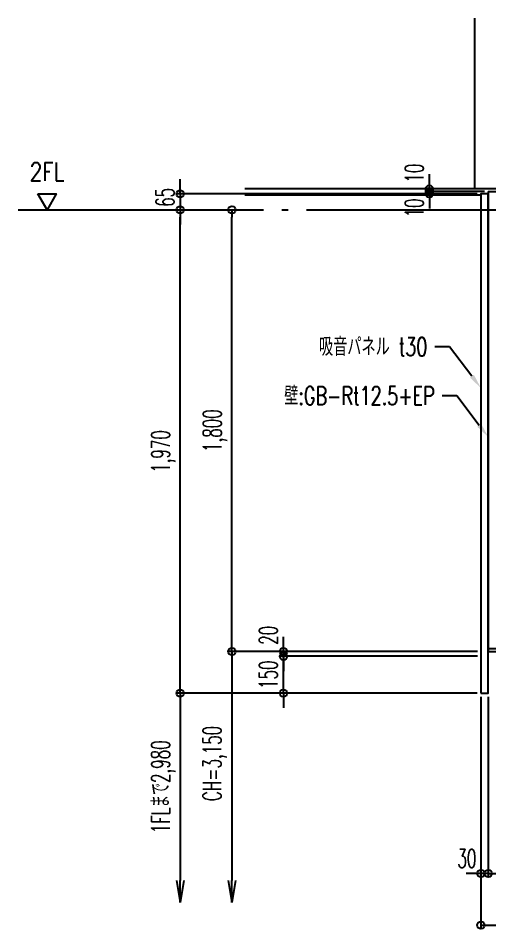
# Model space of a CAD drawing. Header units: millimetres. Extents: x -67913 to 128525, y -54442 to 63422.
# Drawn here: x -49356 to -47434, y -46621 to -42909 of the extents above; entities that cross this region are included whole.
import ezdxf
from ezdxf import colors
from ezdxf.entities.mleader import LeaderData, LeaderLine
from ezdxf.enums import TextEntityAlignment as Align
from ezdxf.math import Vec2, Vec3

# ---------------------------------------------------------------- set-up
doc = ezdxf.new("R2010")
doc.units = ezdxf.units.MM
doc.header["$LTSCALE"] = 500
doc.header["$PDMODE"] = 35
doc.linetypes.add('AXIS', pattern=[2.35, 2, -0.15, 0.05, -0.15])
doc.layers.get('0').update_dxf_attribs({"plot": 0})
for name, color, linetype in [('020KijnSn', 1, 'AXIS'), ('040KijunF', 7, 'Continuous'), ('180RcSp5', 8, 'Continuous'), ('190Moji5', 8, 'Continuous'), ('220Kabe9', 7, 'Continuous'), ('230Kaik', 7, 'Continuous'), ('350Kigu', 4, 'Continuous')]:
    doc.layers.add(name, color=color, linetype=linetype)
doc.styles.add('Annotative', font='simplex.shx', dxfattribs={"width": 0.7, "bigfont": 'extfont2.shx'})
doc.styles.add('Dim', font='simplex.shx', dxfattribs={"width": 0.6, "bigfont": 'extfont2.shx'})
doc.styles.get("Standard").update_dxf_attribs({"font": 'simplex.shx', "width": 0.7, "bigfont": 'extfont2.shx'})
doc.dimstyles.new('PRO1-30', dxfattribs={"dimscale": 30, "dimtxt": 2.5, "dimasz": 1, "dimexe": 0.5, "dimexo": 0.5, "dimgap": 0.8, "dimtad": 1, "dimdec": 3, "dimdsep": 46, "dimlunit": 6, "dimtxsty": 'Dim', "dimblk": 'ORIGIN', "dimcen": 0, "dimadec": 3, "dimazin": 2, "dimtfac": 1, "dimtdec": 3, "dimtix": 1, "dimtmove": 2, "dimatfit": 3, "dimldrblk": 'ORIGIN', "dimfxl": 1, "dimarcsym": 0})

# ---------------------------------------------------------------- blocks, each defined once
blk = doc.blocks.new('基準フロア記号')
at = {"color": 0, "linetype": 'ByBlock', "lineweight": -2}
blk.add_lwpolyline([(-1.25, 2.17), (1.25, 2.17), (0, 0), (-1.25, 2.17)], dxfattribs=at)
at = {"color": 0, "linetype": 'ByBlock', "lineweight": -2, "width": 0.8}
blk.add_attdef('基準フロア符号', text='', height=2.5, dxfattribs=at).set_placement((0, 3.17), align=Align.BOTTOM_CENTER)
blk = doc.blocks.new('_Origin')
at = {"color": 0, "linetype": 'ByBlock', "lineweight": -2}
blk.add_line((0, 0), (-1, 0), dxfattribs=at)
blk.add_circle((0, 0), 0.5, dxfattribs=at)
blk = doc.blocks.new('*D562')
at = {"layer": '180RcSp5', "color": 0, "lineweight": -2, "transparency": 16777216}
for p, q in [((-48695.8, -45630.2), (-48695.8, -43720.2)), ((-47485.1, -45660.2), (-48710.8, -45660.2))]:
    blk.add_line(p, q, dxfattribs=at)
at = {"layer": 'Defpoints', "color": 0, "transparency": 16777216}
for p in [(-48695.8, -43690.2), (-48695.8, -43690.2), (-47470.1, -45660.2)]:
    blk.add_point(p, dxfattribs=at)
at = {"layer": '180RcSp5', "color": 0, "lineweight": -2, "transparency": 16777216, "xscale": 30, "yscale": 30, "zscale": 30}
for p, rotation in [((-48695.8, -43690.2), 90), ((-48695.8, -45660.2), 270)]:
    blk.add_blockref('_Origin', p, dxfattribs=dict(at, rotation=rotation))
at = {"layer": '180RcSp5', "color": 0, "transparency": 16777216, "insert": (-48764.5, -44675.2), "char_height": 75, "attachment_point": 5, "rotation": 90, "style": 'Dim'}
blk.add_mtext('1,970', dxfattribs=at)
blk = doc.blocks.new('*D563')
at = {"layer": '180RcSp5', "color": 0, "lineweight": -2, "transparency": 16777216}
for p, q in [((-48695.8, -43595.2), (-48695.8, -43565.2)), ((-47485.1, -43625.2), (-48710.8, -43625.2)), ((-48695.8, -43625.2), (-48695.8, -43690.2)), ((-48695.8, -43720.2), (-48695.8, -43750.2))]:
    blk.add_line(p, q, dxfattribs=at)
at = {"layer": 'Defpoints', "color": 0, "transparency": 16777216}
for p in [(-47470.1, -43625.2), (-48695.8, -43690.2), (-48695.8, -43690.2)]:
    blk.add_point(p, dxfattribs=at)
at = {"layer": '180RcSp5', "color": 0, "lineweight": -2, "transparency": 16777216, "xscale": 30, "yscale": 30, "zscale": 30}
for p, rotation in [((-48695.8, -43625.2), 270), ((-48695.8, -43690.2), 90)]:
    blk.add_blockref('_Origin', p, dxfattribs=dict(at, rotation=rotation))
at = {"layer": '180RcSp5', "color": 0, "transparency": 16777216, "insert": (-48757.3, -43639.4), "char_height": 75, "attachment_point": 5, "rotation": 90, "style": 'Dim'}
blk.add_mtext('65', dxfattribs=at)
blk = doc.blocks.new('_Open')
at = {"color": 0, "linetype": 'ByBlock', "lineweight": -2}
for p, q in [((-1, 0.167), (0, 0)), ((-1, -0.167), (0, 0)), ((0, 0), (-1, 0))]:
    blk.add_line(p, q, dxfattribs=at)
blk = doc.blocks.new('*D564')
at = {"layer": '180RcSp5', "color": 0, "lineweight": -2, "transparency": 16777216}
for p, q in [((-47485.1, -45660.2), (-48710.8, -45660.2)), ((-48695.8, -45660.2), (-48695.8, -46424.2))]:
    blk.add_line(p, q, dxfattribs=at)
at = {"layer": 'Defpoints', "color": 0, "transparency": 16777216}
for p in [(-47470.1, -45660.2), (-48695.8, -46514.2), (-48695.8, -46514.2)]:
    blk.add_point(p, dxfattribs=at)
at = {"layer": '180RcSp5', "color": 0, "lineweight": -2, "transparency": 16777216, "xscale": 90, "yscale": 90, "zscale": 90, "rotation": 270}
blk.add_blockref('_Open', (-48695.8, -46514.2), dxfattribs=at)
at = {"layer": '180RcSp5', "color": 0, "transparency": 16777216, "insert": (-48764.5, -46042.2), "char_height": 75, "attachment_point": 5, "rotation": 90, "style": 'Dim'}
blk.add_mtext('1FLまで2,980', dxfattribs=at)
blk = doc.blocks.new('_None')
blk = doc.blocks.new('*D565')
at = {"layer": '180RcSp5', "color": 0, "lineweight": -2, "transparency": 16777216}
for p, q in [((-48275.1, -45480.2), (-48275.1, -45450.2)), ((-47484.4, -45510.2), (-48290.1, -45510.2)), ((-48275.1, -45660.2), (-48275.1, -45510.2)), ((-47485.1, -45660.2), (-48290.1, -45660.2)), ((-48275.1, -45690.2), (-48275.1, -45720.2))]:
    blk.add_line(p, q, dxfattribs=at)
at = {"layer": 'Defpoints', "color": 0, "transparency": 16777216}
for p in [(-48275.1, -45510.2), (-47469.4, -45510.2), (-47470.1, -45660.2)]:
    blk.add_point(p, dxfattribs=at)
at = {"layer": '180RcSp5', "color": 0, "lineweight": -2, "transparency": 16777216, "xscale": 30, "yscale": 30, "zscale": 30}
for p, rotation in [((-48275.1, -45510.2), 270), ((-48275.1, -45660.2), 90)]:
    blk.add_blockref('_Origin', p, dxfattribs=dict(at, rotation=rotation))
at = {"layer": '180RcSp5', "color": 0, "transparency": 16777216, "insert": (-48336.6, -45585.2), "char_height": 75, "attachment_point": 5, "rotation": 90, "style": 'Dim'}
blk.add_mtext('150', dxfattribs=at)
blk = doc.blocks.new('*D566')
at = {"layer": '180RcSp5', "color": 0, "lineweight": -2, "transparency": 16777216}
for p, q in [((-48275.1, -45460.2), (-48275.1, -45430.2)), ((-47484.4, -45490.2), (-48290.1, -45490.2)), ((-48275.1, -45490.2), (-48275.1, -45510.2)), ((-47484.4, -45510.2), (-48290.1, -45510.2)), ((-48275.1, -45540.2), (-48275.1, -45570.2))]:
    blk.add_line(p, q, dxfattribs=at)
at = {"layer": 'Defpoints', "color": 0, "transparency": 16777216}
for p in [(-47469.4, -45490.2), (-48275.1, -45510.2), (-47469.4, -45510.2)]:
    blk.add_point(p, dxfattribs=at)
at = {"layer": '180RcSp5', "color": 0, "lineweight": -2, "transparency": 16777216, "xscale": 30, "yscale": 30, "zscale": 30}
for p, rotation in [((-48275.1, -45490.2), 270), ((-48275.1, -45510.2), 90)]:
    blk.add_blockref('_Origin', p, dxfattribs=dict(at, rotation=rotation))
at = {"layer": '180RcSp5', "color": 0, "transparency": 16777216, "insert": (-48336.6, -45424.6), "char_height": 75, "attachment_point": 5, "rotation": 90, "style": 'Dim'}
blk.add_mtext('20', dxfattribs=at)
blk = doc.blocks.new('*D567')
at = {"layer": '180RcSp5', "color": 0, "lineweight": -2, "transparency": 16777216}
for p, q in [((-48485.1, -45460.2), (-48485.1, -43720.2)), ((-47484.4, -45490.2), (-48500.1, -45490.2))]:
    blk.add_line(p, q, dxfattribs=at)
at = {"layer": 'Defpoints', "color": 0, "transparency": 16777216}
for p in [(-48485.1, -43690.2), (-48485.1, -43690.2), (-47469.4, -45490.2)]:
    blk.add_point(p, dxfattribs=at)
at = {"layer": '180RcSp5', "color": 0, "lineweight": -2, "transparency": 16777216, "xscale": 30, "yscale": 30, "zscale": 30}
for p, rotation in [((-48485.1, -43690.2), 90), ((-48485.1, -45490.2), 270)]:
    blk.add_blockref('_Origin', p, dxfattribs=dict(at, rotation=rotation))
at = {"layer": '180RcSp5', "color": 0, "transparency": 16777216, "insert": (-48553.7, -44590.2), "char_height": 75, "attachment_point": 5, "rotation": 90, "style": 'Dim'}
blk.add_mtext('1,800', dxfattribs=at)
blk = doc.blocks.new('*D568')
at = {"layer": '180RcSp5', "color": 0, "lineweight": -2, "transparency": 16777216}
for p, q in [((-47484.4, -45490.2), (-48500.8, -45490.2)), ((-48485.8, -45490.2), (-48485.8, -46424.2))]:
    blk.add_line(p, q, dxfattribs=at)
at = {"layer": 'Defpoints', "color": 0, "transparency": 16777216}
for p in [(-47469.4, -45490.2), (-48485.8, -46514.2), (-48485.8, -46514.2)]:
    blk.add_point(p, dxfattribs=at)
at = {"layer": '180RcSp5', "color": 0, "lineweight": -2, "transparency": 16777216, "xscale": 90, "yscale": 90, "zscale": 90, "rotation": 270}
blk.add_blockref('_Open', (-48485.8, -46514.2), dxfattribs=at)
at = {"layer": '180RcSp5', "color": 0, "transparency": 16777216, "insert": (-48554.5, -45947.2), "char_height": 75, "attachment_point": 5, "rotation": 90, "style": 'Dim'}
blk.add_mtext('CH=3,150', dxfattribs=at)
blk = doc.blocks.new('*D569')
at = {"layer": '180RcSp5', "color": 0, "lineweight": -2, "transparency": 16777216}
for p, q in [((-47470.1, -45675.2), (-47470.1, -46620.8)), ((-47440.1, -46605.8), (-45972.6, -46605.8))]:
    blk.add_line(p, q, dxfattribs=at)
at = {"layer": 'Defpoints', "color": 0, "transparency": 16777216}
for p in [(-47470.1, -45660.2), (-45942.6, -46605.8), (-45942.6, -46605.8)]:
    blk.add_point(p, dxfattribs=at)
at = {"layer": '180RcSp5', "color": 0, "lineweight": -2, "transparency": 16777216, "xscale": 30, "yscale": 30, "zscale": 30, "rotation": 180}
blk.add_blockref('_Origin', (-47470.1, -46605.8), dxfattribs=at)
at = {"layer": '180RcSp5', "color": 0, "lineweight": -2, "transparency": 16777216, "xscale": 30, "yscale": 30, "zscale": 30}
blk.add_blockref('_Origin', (-45942.6, -46605.8), dxfattribs=at)
at = {"layer": '180RcSp5', "color": 0, "transparency": 16777216, "insert": (-46706.4, -46537.2), "char_height": 75, "attachment_point": 5, "style": 'Dim'}
blk.add_mtext('1,527.5', dxfattribs=at)
blk = doc.blocks.new('*D570')
at = {"layer": '180RcSp5', "color": 0, "lineweight": -2, "transparency": 16777216}
for p, q in [((-47440.1, -45675.2), (-47440.1, -46410.8)), ((-47410.1, -46395.8), (-45972.6, -46395.8))]:
    blk.add_line(p, q, dxfattribs=at)
at = {"layer": 'Defpoints', "color": 0, "transparency": 16777216}
for p in [(-47440.1, -45660.2), (-45942.6, -46395.8), (-45942.6, -46395.8)]:
    blk.add_point(p, dxfattribs=at)
at = {"layer": '180RcSp5', "color": 0, "lineweight": -2, "transparency": 16777216, "xscale": 30, "yscale": 30, "zscale": 30, "rotation": 180}
blk.add_blockref('_Origin', (-47440.1, -46395.8), dxfattribs=at)
at = {"layer": '180RcSp5', "color": 0, "lineweight": -2, "transparency": 16777216, "xscale": 30, "yscale": 30, "zscale": 30}
blk.add_blockref('_Origin', (-45942.6, -46395.8), dxfattribs=at)
at = {"layer": '180RcSp5', "color": 0, "transparency": 16777216, "insert": (-46691.4, -46327.2), "char_height": 75, "attachment_point": 5, "style": 'Dim'}
blk.add_mtext('1,497.5', dxfattribs=at)
blk = doc.blocks.new('*D571')
at = {"layer": '180RcSp5', "color": 0, "lineweight": -2, "transparency": 16777216}
for p, q in [((-47470.1, -45675.2), (-47470.1, -46410.8)), ((-47440.1, -45675.2), (-47440.1, -46410.8)), ((-47500.1, -46395.8), (-47530.1, -46395.8)), ((-47440.1, -46395.8), (-47470.1, -46395.8)), ((-47410.1, -46395.8), (-47380.1, -46395.8))]:
    blk.add_line(p, q, dxfattribs=at)
at = {"layer": 'Defpoints', "color": 0, "transparency": 16777216}
for p in [(-47470.1, -45660.2), (-47440.1, -45660.2), (-47470.1, -46395.8)]:
    blk.add_point(p, dxfattribs=at)
at = {"layer": '180RcSp5', "color": 0, "lineweight": -2, "transparency": 16777216, "xscale": 30, "yscale": 30, "zscale": 30}
blk.add_blockref('_Origin', (-47470.1, -46395.8), dxfattribs=at)
at = {"layer": '180RcSp5', "color": 0, "lineweight": -2, "transparency": 16777216, "xscale": 30, "yscale": 30, "zscale": 30, "rotation": 180}
blk.add_blockref('_Origin', (-47440.1, -46395.8), dxfattribs=at)
at = {"layer": '180RcSp5', "color": 0, "transparency": 16777216, "insert": (-47527.2, -46334.3), "char_height": 75, "attachment_point": 5, "style": 'Dim'}
blk.add_mtext('30', dxfattribs=at)
blk = doc.blocks.new('*D592')
at = {"layer": '180RcSp5', "color": 0, "lineweight": -2, "transparency": 16777216}
for p, q in [((-47680.1, -43585.2), (-47680.1, -43555.2)), ((-47455.1, -43615.2), (-47695.1, -43615.2)), ((-47485.1, -43625.2), (-47695.1, -43625.2)), ((-47680.1, -43625.2), (-47680.1, -43615.2)), ((-47680.1, -43655.2), (-47680.1, -43685.2))]:
    blk.add_line(p, q, dxfattribs=at)
at = {"layer": 'Defpoints', "color": 0, "transparency": 16777216}
for p in [(-47680.1, -43615.2), (-47470.1, -43625.2), (-47440.1, -43615.2)]:
    blk.add_point(p, dxfattribs=at)
at = {"layer": '180RcSp5', "color": 0, "lineweight": -2, "transparency": 16777216, "xscale": 30, "yscale": 30, "zscale": 30}
for p, rotation in [((-47680.1, -43615.2), 270), ((-47680.1, -43625.2), 90)]:
    blk.add_blockref('_Origin', p, dxfattribs=dict(at, rotation=rotation))
at = {"layer": '180RcSp5', "color": 0, "transparency": 16777216, "insert": (-47741.6, -43682.5), "char_height": 75, "attachment_point": 5, "rotation": 90, "style": 'Dim'}
blk.add_mtext('10', dxfattribs=at)
blk = doc.blocks.new('*D593')
at = {"layer": '180RcSp5', "color": 0, "lineweight": -2, "transparency": 16777216}
for p, q in [((-47680.1, -43575.2), (-47680.1, -43545.2)), ((-47455.1, -43605.2), (-47695.1, -43605.2)), ((-47680.1, -43615.2), (-47680.1, -43605.2)), ((-47455.1, -43615.2), (-47695.1, -43615.2)), ((-47680.1, -43645.2), (-47680.1, -43675.2))]:
    blk.add_line(p, q, dxfattribs=at)
at = {"layer": 'Defpoints', "color": 0, "transparency": 16777216}
for p in [(-47680.1, -43605.2), (-47440.1, -43605.2), (-47440.1, -43615.2)]:
    blk.add_point(p, dxfattribs=at)
at = {"layer": '180RcSp5', "color": 0, "lineweight": -2, "transparency": 16777216, "xscale": 30, "yscale": 30, "zscale": 30}
for p, rotation in [((-47680.1, -43605.2), 270), ((-47680.1, -43615.2), 90)]:
    blk.add_blockref('_Origin', p, dxfattribs=dict(at, rotation=rotation))
at = {"layer": '180RcSp5', "color": 0, "transparency": 16777216, "insert": (-47741.6, -43540.9), "char_height": 75, "attachment_point": 5, "rotation": 90, "style": 'Dim'}
blk.add_mtext('10', dxfattribs=at)

msp = doc.modelspace()

# ---------------------------------------------------------------- linework, layer by layer
at = {"layer": '020KijnSn'}
msp.add_line((-49356.1803, -43690.1659), (-44341.8246, -43690.1659), dxfattribs=at)
at = {"layer": '220Kabe9'}
for p, q in [((-47440.1433, -43615.1659), (-47440.1433, -45490.1659)), ((-47440.1433, -43615.1659), (-44627.4677, -43615.1659)), ((-47440.1433, -45490.1659), (-44627.4677, -45490.1659))]:
    msp.add_line(p, q, dxfattribs=at)
at = {"layer": '220Kabe9', "color": 6}
msp.add_line((-47440.1433, -45477.6659), (-44627.4677, -45477.6659), dxfattribs=at)
at = {"layer": '230Kaik', "color": 5}
for p, q in [((-47495.1433, -43605.1659), (-47495.1433, -42909.0402)), ((-44627.4677, -43605.1659), (-48431.8938, -43605.1659)), ((-47470.1433, -43630.1659), (-48431.8938, -43630.1659))]:
    msp.add_line(p, q, dxfattribs=at)
at = {"layer": '350Kigu', "color": 7}
msp.add_lwpolyline([(-47470.1433, -45660.1659), (-47440.1433, -45660.1659), (-47440.1433, -43625.1659), (-47470.1433, -43625.1659)], close=True, dxfattribs=at)

# ---------------------------------------------------------------- block references
at = {"layer": '040KijunF', "xscale": 30, "yscale": 30, "zscale": 30}
msp.add_blockref('基準フロア記号', (-49238.82, -43690.1659), dxfattribs=at).add_auto_attribs({'基準フロア符号': '2FL'})

# ---------------------------------------------------------------- dimensions: what is measured, and where the dimension line sits
at = {"layer": '180RcSp5'}
for base, p1, p2, angle, picture, middle in [((-47680.1433, -43605.1659), (-47440.1433, -43615.1659), (-47440.1433, -43605.1659), 90, '*D593', (-47741.6433, -43540.9027)), ((-48695.8194, -43690.1659), (-47470.1433, -43625.1659), (-48695.8194, -43690.1659), 270, '*D563', (-48757.3194, -43639.3771)), ((-47680.1433, -43615.1659), (-47470.1433, -43625.1659), (-47440.1433, -43615.1659), 90, '*D592', (-47741.6433, -43682.5323)), ((-48275.0757, -45510.1659), (-47469.3996, -45490.1659), (-47469.3996, -45510.1659), 270, '*D566', (-48336.5757, -45424.5972)), ((-47470.1433, -46395.842), (-47440.1433, -45660.1659), (-47470.1433, -45660.1659), 180, '*D571', (-47527.1847, -46334.342))]:
    dim = msp.add_linear_dim(base=base, p1=p1, p2=p2, angle=angle, dimstyle='PRO1-30', dxfattribs=at)
    dim.commit()
    dim.dimension.update_dxf_attribs({"geometry": picture, "text_midpoint": middle, "dimtype": 160})
for base, p1, p2, angle, picture, middle in [((-48695.8194, -43690.1659), (-47470.1433, -45660.1659), (-48695.8194, -43690.1659), 90, '*D562', (-48764.4623, -44675.1659)), ((-48485.0757, -43690.1659), (-47469.3996, -45490.1659), (-48485.0757, -43690.1659), 90, '*D567', (-48553.7185, -44590.1659)), ((-48275.0757, -45510.1659), (-47470.1433, -45660.1659), (-47469.3996, -45510.1659), 90, '*D565', (-48336.5757, -45585.1659)), ((-45942.6433, -46605.842), (-47470.1433, -45660.1659), (-45942.6433, -46605.842), 0, '*D569', (-46706.3933, -46537.1992)), ((-45942.6433, -46395.842), (-47440.1433, -45660.1659), (-45942.6433, -46395.842), 0, '*D570', (-46691.3933, -46327.1992))]:
    dim = msp.add_linear_dim(base=base, p1=p1, p2=p2, angle=angle, dimstyle='PRO1-30', dxfattribs=at)
    dim.commit()
    dim.dimension.update_dxf_attribs({"geometry": picture, "text_midpoint": middle})
dim = msp.add_linear_dim(base=(-48485.8194, -46514.2149), p1=(-47469.3996, -45490.1659), p2=(-48485.8194, -46514.2149), angle=270, text='CH=3,150', dimstyle='PRO1-30', override={"dimasz": 3, "dimblk1": 'None', "dimblk2": 'Open', "dimsah": 1}, dxfattribs=at)
dim.commit()
dim.dimension.update_dxf_attribs({"geometry": '*D568', "text_midpoint": (-48554.4623, -45947.1904), "dimtype": 160})
dim = msp.add_linear_dim(base=(-48695.8194, -46514.2149), p1=(-47470.1433, -45660.1659), p2=(-48695.8194, -46514.2149), angle=270, text='1FLまで2,980', dimstyle='PRO1-30', override={"dimasz": 3, "dimblk1": 'None', "dimblk2": 'Open', "dimsah": 1}, dxfattribs=at)
dim.commit()
dim.dimension.update_dxf_attribs({"geometry": '*D564', "text_midpoint": (-48764.4623, -46042.1904)})

# ---------------------------------------------------------------- leaders
at = {"layer": '190Moji5'}
ml = msp.add_multileader_mtext('Standard', dxfattribs=at)
ml.set_content('吸音パネル t30', color=256, style='Annotative')
ml.set_leader_properties()
ml.build(insert=Vec2(0, 0))
ml.multileader.update_dxf_attribs({"dogleg_length": 2, "arrow_head_size": 60})
ctx = ml.context
ctx.base_point, ctx.char_height, ctx.arrow_head_size, ctx.landing_gap_size, ctx.plane_origin = Vec3(-48200.9705, -44248.0377), 75, 60, 30, Vec3(-44512.7202, -43920.5598)
ctx.text_align_type = 2
notes = []
notes.append((ctx, [(0, (1, 1, 0), (-47598.4705, -44248.0377), (-1, 0), 60, [(0, [(-47470.1433, -44416.3309)], 0, [])])]))
ctx.mtext.insert, ctx.mtext.rotation, ctx.mtext.width, ctx.mtext.defined_height, ctx.mtext.alignment, ctx.mtext.flow_direction = Vec3(-47688.4705, -44210.5377), -1.570796327, 1248.051581, 33.5254, 3, 5
ml = msp.add_multileader_mtext('Standard', dxfattribs=at)
ml.set_content('壁:GB-Rt12.5+EP', color=256, style='Annotative')
ml.set_leader_properties()
ml.build(insert=Vec2(0, 0))
ml.multileader.update_dxf_attribs({"dogleg_length": 2, "arrow_head_size": 60})
ctx = ml.context
ctx.base_point, ctx.char_height, ctx.arrow_head_size, ctx.landing_gap_size, ctx.plane_origin = Vec3(-48358.9705, -44448.0377), 75, 60, 30, Vec3(-44482.7202, -44120.5598)
ctx.text_align_type = 2
notes.append((ctx, [(0, (1, 1, 0), (-47568.4705, -44448.0377), (-1, 0), 60, [(0, [(-47440.1433, -44616.3309)], 0, [])])]))
ctx.mtext.insert, ctx.mtext.rotation, ctx.mtext.width, ctx.mtext.defined_height, ctx.mtext.alignment, ctx.mtext.flow_direction = Vec3(-47658.4705, -44410.5377), -1.570796327, 1248.051581, 33.5254, 3, 5
for ctx, leaders in notes:
    for number, flags, end, landing, length, lines in leaders:
        leader = LeaderData()
        leader.index, (leader.has_last_leader_line, leader.has_dogleg_vector, leader.attachment_direction) = number, flags
        leader.last_leader_point, leader.dogleg_vector, leader.dogleg_length = Vec3(end), Vec3(landing), length
        for number, points, colour, breaks in lines:
            line = LeaderLine()
            line.index, line.vertices, line.color, line.breaks = number, Vec3.list(points), colors.encode_raw_color(colour), breaks
            leader.lines.append(line)
        ctx.leaders.append(leader)

doc.saveas('drawing.dxf')
